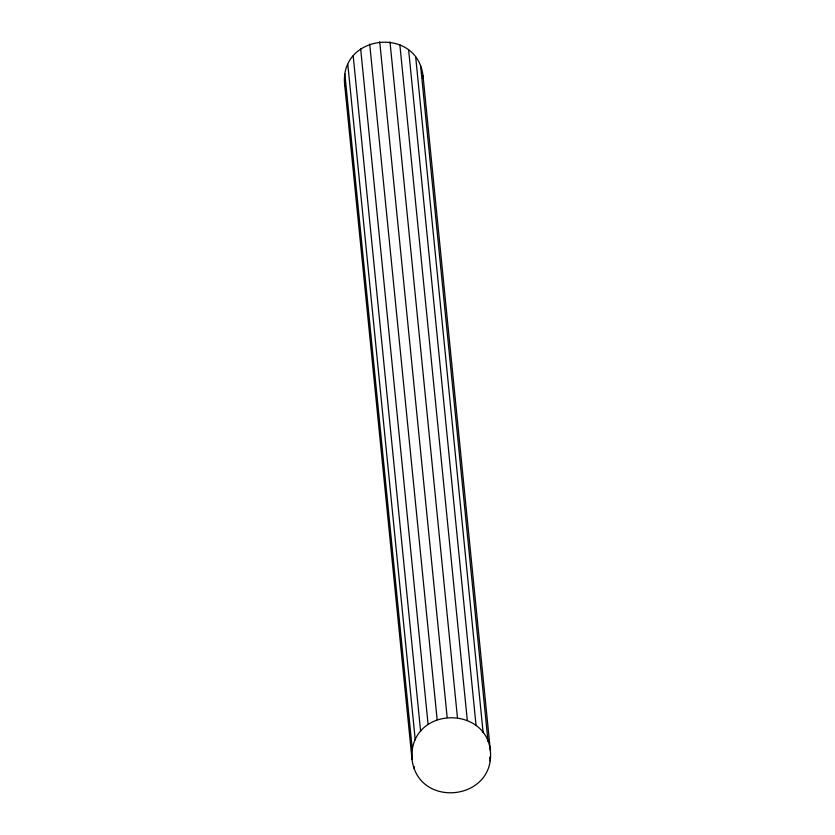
<?xml version="1.0" encoding="UTF-8"?>
<svg xmlns="http://www.w3.org/2000/svg" width="835" height="835" viewBox="0 0 835 835"><rect width="100%" height="100%" fill="white"/><g stroke="black" fill="none" stroke-linecap="round" stroke-linejoin="round"><path stroke-width="1.25" d="M344.584 83.918C340.189 34.11 416.759 25.968 422.99 75.557L490.416 751.082C494.811 800.89 418.241 809.031 412.01 759.443L344.584 83.918L345.189 86.339M422.917 78.041L422.99 75.557M412.01 759.443L412.302 749.475L344.865 73.939M412.302 749.475C418.742 706.473 486.137 707.433 490.416 751.082M489.738 757.168L490.135 761.061M420.6 65.861L488.026 741.397M415.705 57.124L483.131 732.65M408.628 49.923L476.054 725.448M399.861 44.746L467.287 720.281M390.008 41.959L457.434 717.495M379.716 41.75L447.142 717.286M369.707 44.13L437.143 719.655M360.668 48.931L428.094 724.467M353.195 55.83L420.621 731.366M347.809 64.358L415.235 739.894M414.139 766.54L414.4 769.139"/></g></svg>
